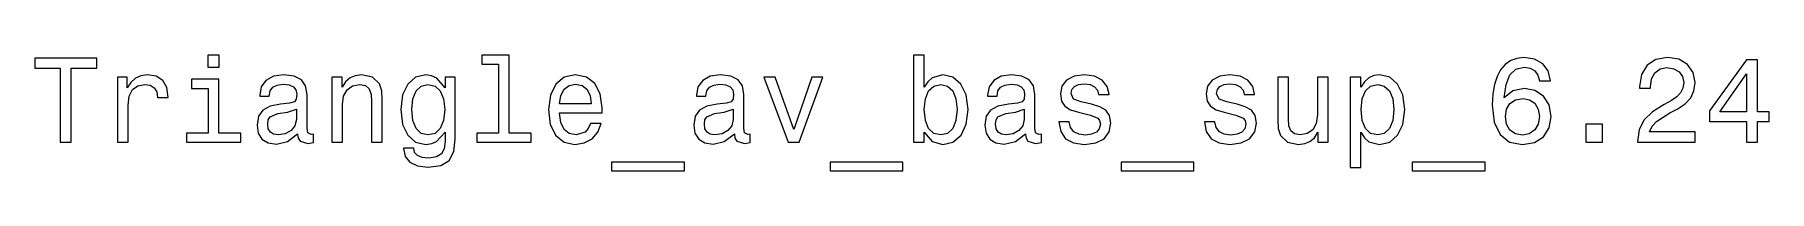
# Model space of a CAD drawing. Extents: x 130 to 234, y 161 to 168.
import ezdxf

# ---------------------------------------------------------------- set-up
doc = ezdxf.new("R2010")
doc.units = 0

msp = doc.modelspace()

# ---------------------------------------------------------------- linework, layer by layer
at = {"color": 7, "lineweight": 13}
for points in [[(131.837173, 163.061966), (132.5, 163.061966), (132.5, 167.456772), (134.01297, 167.456772), (134.01297, 168.061966), (130.317001, 168.061966), (130.317001, 167.456772), (131.837173, 167.456772)], [(141.311234, 168.234879), (140.641205, 168.234879), (140.641205, 167.51442), (141.311234, 167.51442)], [(157.96109, 167.701736), (157.96109, 163.595108), (156.657059, 163.595108), (156.657059, 163.061966), (159.891937, 163.061966), (159.891937, 163.595108), (158.595093, 163.595108), (158.595093, 168.234879), (156.966858, 168.234879), (156.966858, 167.701736)], [(183.321335, 163.659943), (183.789627, 163.105194), (184.430847, 162.925079), (185.036026, 163.061966), (185.518738, 163.472626), (185.821335, 164.12825), (185.936615, 165), (185.821335, 165.871765), (185.511536, 166.520172), (185.036026, 166.923645), (184.430847, 167.067734), (183.796844, 166.880417), (183.537476, 166.649857), (183.321335, 166.340057), (183.321335, 168.234879), (182.687317, 168.234879), (182.687317, 163.061966), (183.321335, 163.061966)], [(220.641205, 166.714706), (220.504318, 167.298279), (220.187317, 167.73056), (219.697403, 168.004333), (219.0634, 168.097992), (218.638336, 168.047562), (218.270889, 167.910675), (217.946686, 167.687332), (217.672913, 167.370331), (217.456772, 166.974075), (217.298279, 166.491364), (217.197403, 165.922195), (217.168579, 165.280991), (217.283859, 164.257935), (217.636887, 163.515854), (218.206055, 163.069168), (218.984146, 162.917877), (219.682999, 163.047562), (220.216141, 163.386169), (220.561951, 163.919312), (220.684448, 164.596542), (220.561951, 165.280991), (220.230545, 165.806915), (219.719025, 166.138336), (219.085022, 166.253601), (218.400574, 166.109512), (217.889038, 165.698853), (217.997116, 166.491364), (218.227661, 167.060532), (218.580688, 167.399139), (219.070602, 167.51442), (219.430832, 167.456772), (219.70462, 167.305481), (219.884735, 167.053314), (219.978394, 166.714706)], [(225.828522, 163.061966), (229.265121, 163.061966), (229.265121, 163.681564), (226.548981, 163.681564), (226.700287, 164.020172), (226.959656, 164.301163), (227.759369, 164.812683), (228.184433, 165.028824), (228.659943, 165.338623), (228.99855, 165.698853), (229.193085, 166.123932), (229.265121, 166.606628), (229.142639, 167.211823), (228.804031, 167.687332), (228.285294, 167.989914), (227.615265, 168.097992), (226.923615, 167.97551), (226.39769, 167.636887), (226.059082, 167.096542), (225.943802, 166.383286), (225.943802, 166.282425), (226.599426, 166.282425), (226.599426, 166.340057), (226.664261, 166.829971), (226.858795, 167.190201), (227.168579, 167.420761), (227.579254, 167.5), (227.997116, 167.427963), (228.306915, 167.247849), (228.508636, 166.966858), (228.580688, 166.613846), (228.530243, 166.282425), (228.393372, 166.00145), (228.162811, 165.756485), (227.845825, 165.540359), (227.420746, 165.309799), (226.714691, 164.863113), (226.217575, 164.387619), (225.92218, 163.811249), (225.828522, 163.083572)], [(232.319885, 163.061966), (232.968292, 163.061966), (232.968292, 164.301163), (233.681549, 164.301163), (233.681549, 164.877533), (232.968292, 164.877533), (232.968292, 167.953903), (232.312683, 167.953903), (230.122467, 164.935165), (230.122467, 164.301163), (232.319885, 164.301163)], [(135.252167, 163.061966), (135.886169, 163.061966), (135.886169, 165.273788), (135.951004, 165.806915), (136.145538, 166.188766), (136.46254, 166.419312), (136.887604, 166.498566), (137.204605, 166.448135), (137.442368, 166.304047), (137.586456, 166.059082), (137.636887, 165.727676), (138.278091, 165.727676), (138.19165, 166.311249), (137.953888, 166.729111), (137.557632, 166.981277), (137.017288, 167.067734), (136.649857, 167.010086), (136.332855, 166.865997), (136.05188, 166.621048), (135.828537, 166.289627), (135.828537, 166.930847), (135.252167, 166.930847)], [(141.289627, 163.595108), (141.289627, 166.801163), (139.661377, 166.801163), (139.661377, 166.260818), (140.655624, 166.260818), (140.655624, 163.595108), (139.358795, 163.595108), (139.358795, 163.061966), (142.600861, 163.061966), (142.600861, 163.595108)], [(145.98703, 163.566284), (145.98703, 163.544678), (146.023056, 163.299713), (146.131119, 163.126801), (146.585022, 162.989914), (146.938049, 163.047562), (146.938049, 163.537476), (146.786743, 163.515854), (146.585022, 163.609512), (146.548996, 163.897705), (146.548996, 165.900589), (146.46254, 166.412109), (146.210373, 166.772339), (145.770889, 166.98848), (145.151291, 167.067734), (144.546112, 166.981277), (144.099426, 166.736313), (143.818451, 166.354477), (143.724792, 165.850143), (143.724792, 165.806915), (144.293945, 165.806915), (144.344376, 166.109512), (144.502884, 166.325653), (144.762253, 166.455338), (145.129684, 166.505768), (145.482712, 166.469742), (145.734863, 166.361679), (145.886169, 166.174362), (145.9366, 165.914993), (145.907776, 165.612396), (145.792511, 165.461105), (145.504318, 165.389053), (144.963974, 165.331421), (144.344376, 165.201736), (143.904907, 164.971191), (143.645538, 164.610962), (143.566284, 164.07782), (143.638336, 163.60231), (143.861679, 163.249283), (144.221909, 163.02594), (144.719025, 162.946686), (145.389053, 163.097992)], [(148.02594, 163.061966), (148.659943, 163.061966), (148.659943, 165.295395), (148.724792, 165.806915), (148.933716, 166.181564), (149.257919, 166.412109), (149.690201, 166.498566), (150.036026, 166.426514), (150.252167, 166.231995), (150.360229, 165.907791), (150.396255, 165.47551), (150.396255, 163.061966), (151.030258, 163.061966), (151.030258, 165.605194), (151.001434, 166.116714), (150.871765, 166.541794), (150.446686, 166.930847), (149.783859, 167.067734), (149.416428, 167.017303), (149.106628, 166.880417), (148.840057, 166.649857), (148.631119, 166.340057), (148.631119, 166.930847), (148.02594, 166.930847)], [(155.374634, 163.234879), (155.374634, 166.930847), (154.769455, 166.930847), (154.769455, 166.304047), (154.272339, 166.873199), (153.969742, 167.017303), (153.631119, 167.067734), (153.018738, 166.923645), (152.543228, 166.520172), (152.233429, 165.871765), (152.125366, 165), (152.233429, 164.121048), (152.543228, 163.472626), (153.018738, 163.061966), (153.631119, 162.925079), (153.976944, 162.97551), (154.265137, 163.105194), (154.769455, 163.65274), (154.769455, 163.105194), (154.711823, 162.672913), (154.553314, 162.363113), (154.250717, 162.182999), (153.796829, 162.118164), (153.400574, 162.161392), (153.119598, 162.269455), (152.953888, 162.456772), (152.903458, 162.708939), (152.291061, 162.708939), (152.291061, 162.680115), (152.38472, 162.219025), (152.672913, 161.873199), (153.134003, 161.649857), (153.760803, 161.570618), (154.510086, 161.67868), (155.007202, 161.981277), (155.288177, 162.507217)], [(152.780975, 165), (152.845825, 165.64122), (153.040344, 166.116714), (153.342941, 166.397705), (153.746399, 166.498566), (154.171463, 166.397705), (154.488464, 166.116714), (154.682999, 165.64122), (154.755035, 165), (154.682999, 164.344391), (154.488464, 163.876083), (154.171463, 163.587906), (153.746399, 163.494247), (153.342941, 163.587906), (153.040344, 163.876083), (152.845825, 164.351593)], [(161.592224, 164.812683), (164.128235, 164.812683), (164.135437, 165.108078), (164.020172, 165.9366), (163.703171, 166.556198), (163.198853, 166.930847), (162.528809, 167.067734), (161.873199, 166.923645), (161.368881, 166.520172), (161.044662, 165.864563), (160.929398, 165), (161.03746, 164.113846), (161.361664, 163.465424), (161.858795, 163.061966), (162.507202, 162.925079), (163.069168, 163.018738), (163.530258, 163.263702), (163.868866, 163.65274), (164.0634, 164.171478), (163.4366, 164.171478), (163.306915, 163.883286), (163.119598, 163.66716), (162.586456, 163.494247), (162.175797, 163.573486), (161.865997, 163.825653), (161.664261, 164.236313), (161.592224, 164.791077)], [(161.592224, 165.345825), (161.671463, 165.842941), (161.865997, 166.210388), (162.161377, 166.433731), (162.55043, 166.51297), (162.932281, 166.433731), (163.227661, 166.210388), (163.407776, 165.842941), (163.472626, 165.345825)], [(172.010086, 163.566284), (172.010086, 163.544678), (172.046112, 163.299713), (172.154175, 163.126801), (172.608063, 162.989914), (172.96109, 163.047562), (172.96109, 163.537476), (172.809799, 163.515854), (172.608063, 163.609512), (172.572052, 163.897705), (172.572052, 165.900589), (172.485596, 166.412109), (172.233429, 166.772339), (171.793945, 166.98848), (171.174347, 167.067734), (170.569168, 166.981277), (170.122482, 166.736313), (169.841492, 166.354477), (169.747833, 165.850143), (169.747833, 165.806915), (170.317001, 165.806915), (170.367432, 166.109512), (170.52594, 166.325653), (170.785309, 166.455338), (171.15274, 166.505768), (171.505768, 166.469742), (171.757935, 166.361679), (171.909225, 166.174362), (171.959656, 165.914993), (171.930832, 165.612396), (171.815567, 165.461105), (171.527374, 165.389053), (170.98703, 165.331421), (170.367432, 165.201736), (169.927948, 164.971191), (169.668594, 164.610962), (169.58934, 164.07782), (169.661377, 163.60231), (169.884735, 163.249283), (170.244965, 163.02594), (170.742081, 162.946686), (171.412109, 163.097992)], [(175.208939, 163.061966), (175.878967, 163.061966), (177.291077, 166.930847), (176.635452, 166.930847), (175.547546, 163.811249), (174.438049, 166.930847), (173.775223, 166.930847)], [(185.288193, 165), (185.216141, 164.351593), (185.021622, 163.876083), (184.711823, 163.587906), (184.322769, 163.494247), (183.897705, 163.587906), (183.587906, 163.876083), (183.393372, 164.344391), (183.328537, 165), (183.393372, 165.648422), (183.587906, 166.116714), (183.897705, 166.397705), (184.322769, 166.498566), (184.711823, 166.397705), (185.021622, 166.109512), (185.216141, 165.64122)], [(189.358795, 163.566284), (189.358795, 163.544678), (189.394821, 163.299713), (189.502899, 163.126801), (189.956787, 162.989914), (190.309814, 163.047562), (190.309814, 163.537476), (190.158508, 163.515854), (189.956787, 163.609512), (189.920761, 163.897705), (189.920761, 165.900589), (189.834305, 166.412109), (189.582138, 166.772339), (189.142654, 166.98848), (188.523071, 167.067734), (187.917877, 166.981277), (187.471191, 166.736313), (187.190216, 166.354477), (187.096558, 165.850143), (187.096558, 165.806915), (187.66571, 165.806915), (187.716141, 166.109512), (187.874649, 166.325653), (188.134018, 166.455338), (188.50145, 166.505768), (188.854477, 166.469742), (189.106628, 166.361679), (189.257935, 166.174362), (189.308365, 165.914993), (189.279541, 165.612396), (189.164276, 165.461105), (188.876083, 165.389053), (188.335739, 165.331421), (187.716141, 165.201736), (187.276672, 164.971191), (187.017303, 164.610962), (186.938049, 164.07782), (187.010101, 163.60231), (187.233429, 163.249283), (187.593658, 163.02594), (188.09079, 162.946686), (188.760818, 163.097992)], [(193.292511, 165.317017), (192.68013, 165.461105), (192.226227, 165.626801), (192.074936, 165.965424), (192.118164, 166.203171), (192.26947, 166.376083), (192.51442, 166.484161), (192.867447, 166.52739), (193.206055, 166.484161), (193.472626, 166.354477), (193.645538, 166.159943), (193.71759, 165.900589), (194.337189, 165.900589), (194.337189, 165.914993), (194.229126, 166.383286), (193.933731, 166.750732), (193.472626, 166.981277), (192.867447, 167.067734), (192.255051, 166.981277), (191.808365, 166.743515), (191.52739, 166.390503), (191.440933, 165.943817), (191.505768, 165.511536), (191.707504, 165.208939), (192.03891, 164.992798), (192.521622, 164.841507), (193.227676, 164.668594), (193.659943, 164.48848), (193.775223, 164.344391), (193.818451, 164.12825), (193.753616, 163.861679), (193.580704, 163.659943), (193.299713, 163.530258), (192.925079, 163.487045), (192.528824, 163.530258), (192.240646, 163.681564), (192.046112, 163.926514), (191.966873, 164.265137), (191.354477, 164.265137), (191.455338, 163.688766), (191.750732, 163.270905), (192.219025, 163.018738), (192.867447, 162.925079), (193.544678, 163.018738), (194.041794, 163.270905), (194.344391, 163.674362), (194.452454, 164.200287), (194.373199, 164.65419), (194.149872, 164.963989), (193.782425, 165.16571)], [(201.966858, 165.317017), (201.354477, 165.461105), (200.900574, 165.626801), (200.749298, 165.965424), (200.792511, 166.203171), (200.943817, 166.376083), (201.188766, 166.484161), (201.541794, 166.52739), (201.880402, 166.484161), (202.146973, 166.354477), (202.319885, 166.159943), (202.391937, 165.900589), (203.011536, 165.900589), (203.011536, 165.914993), (202.903473, 166.383286), (202.608078, 166.750732), (202.146973, 166.981277), (201.541794, 167.067734), (200.929413, 166.981277), (200.482727, 166.743515), (200.201736, 166.390503), (200.11528, 165.943817), (200.180115, 165.511536), (200.381851, 165.208939), (200.713257, 164.992798), (201.195984, 164.841507), (201.902023, 164.668594), (202.334305, 164.48848), (202.449585, 164.344391), (202.492798, 164.12825), (202.427963, 163.861679), (202.255051, 163.659943), (201.974075, 163.530258), (201.599426, 163.487045), (201.203186, 163.530258), (200.914993, 163.681564), (200.720459, 163.926514), (200.64122, 164.265137), (200.028824, 164.265137), (200.1297, 163.688766), (200.425079, 163.270905), (200.893372, 163.018738), (201.541794, 162.925079), (202.219025, 163.018738), (202.716156, 163.270905), (203.018738, 163.674362), (203.126801, 164.200287), (203.047562, 164.65419), (202.824219, 164.963989), (202.456787, 165.16571)], [(207.391937, 166.930847), (206.757935, 166.930847), (206.757935, 164.697418), (206.685883, 164.17868), (206.476959, 163.804047), (206.15274, 163.573486), (205.727661, 163.50145), (205.389053, 163.559082), (205.172913, 163.731995), (205.050446, 164.02739), (205.021622, 164.445251), (205.021622, 166.930847), (204.387604, 166.930847), (204.387604, 164.387619), (204.409225, 163.876083), (204.546112, 163.451019), (204.963989, 163.061966), (205.634003, 162.925079), (205.994232, 162.97551), (206.304047, 163.105194), (206.570618, 163.328537), (206.786743, 163.65274), (206.786743, 163.061966), (207.391937, 163.061966)], [(209.344391, 166.332855), (209.344391, 166.930847), (208.710388, 166.930847), (208.710388, 161.5634), (209.344391, 161.5634), (209.344391, 163.65274), (209.567719, 163.314133), (209.819885, 163.09079), (210.453888, 162.925079), (211.059082, 163.061966), (211.534576, 163.472626), (211.844391, 164.121048), (211.959656, 165), (211.844391, 165.871765), (211.534576, 166.520172), (211.059082, 166.923645), (210.453888, 167.067734), (210.108063, 167.024506), (209.812683, 166.887619), (209.560516, 166.657074)], [(210.345825, 163.494247), (209.920746, 163.587906), (209.610962, 163.876083), (209.416428, 164.344391), (209.351593, 165), (209.416428, 165.648422), (209.610962, 166.116714), (209.920746, 166.397705), (210.345825, 166.498566), (210.734863, 166.397705), (211.044678, 166.109512), (211.239197, 165.64122), (211.311249, 165), (211.239197, 164.351593), (211.044678, 163.876083), (210.734863, 163.587906)], [(230.727661, 164.877533), (232.319885, 167.118164), (232.319885, 164.877533)], [(219.985596, 164.58934), (219.906342, 164.135452), (219.70462, 163.789627), (219.380402, 163.559082), (218.976944, 163.487045), (218.55188, 163.559082), (218.227661, 163.782425), (218.018738, 164.12825), (217.953888, 164.582138), (218.02594, 165.028824), (218.227661, 165.367447), (218.559082, 165.583572), (219.005768, 165.662827), (219.394806, 165.583572), (219.70462, 165.374649), (219.906342, 165.036026)], [(145.914993, 164.416428), (145.828537, 164.041794), (145.597977, 163.753601), (145.252167, 163.566284), (144.827087, 163.50145), (144.553314, 163.537476), (144.358795, 163.65274), (144.236313, 163.854477), (144.200287, 164.135452), (144.229111, 164.387619), (144.344376, 164.567734), (144.805481, 164.769455), (145.389053, 164.855911), (145.914993, 165.028824)], [(171.938049, 164.416428), (171.851593, 164.041794), (171.621033, 163.753601), (171.275223, 163.566284), (170.850143, 163.50145), (170.57637, 163.537476), (170.381851, 163.65274), (170.259369, 163.854477), (170.223343, 164.135452), (170.252167, 164.387619), (170.367432, 164.567734), (170.828537, 164.769455), (171.412109, 164.855911), (171.938049, 165.028824)], [(189.286743, 164.416428), (189.200287, 164.041794), (188.969757, 163.753601), (188.623932, 163.566284), (188.198853, 163.50145), (187.925079, 163.537476), (187.73056, 163.65274), (187.608078, 163.854477), (187.572052, 164.135452), (187.600876, 164.387619), (187.716141, 164.567734), (188.177246, 164.769455), (188.760818, 164.855911), (189.286743, 165.028824)], [(222.752167, 163.061966), (223.746399, 163.061966), (223.746399, 164.135452), (222.752167, 164.135452)], [(164.697403, 161.865997), (164.697403, 161.361679), (169.034576, 161.361679), (169.034576, 161.865997)], [(177.708939, 161.865997), (177.708939, 161.361679), (182.046112, 161.361679), (182.046112, 161.865997)], [(195.057648, 161.865997), (195.057648, 161.361679), (199.394821, 161.361679), (199.394821, 161.865997)], [(212.406342, 161.865997), (212.406342, 161.361679), (216.743515, 161.361679), (216.743515, 161.865997)]]:
    msp.add_lwpolyline(points, close=True, dxfattribs=at)

doc.saveas('drawing.dxf')
